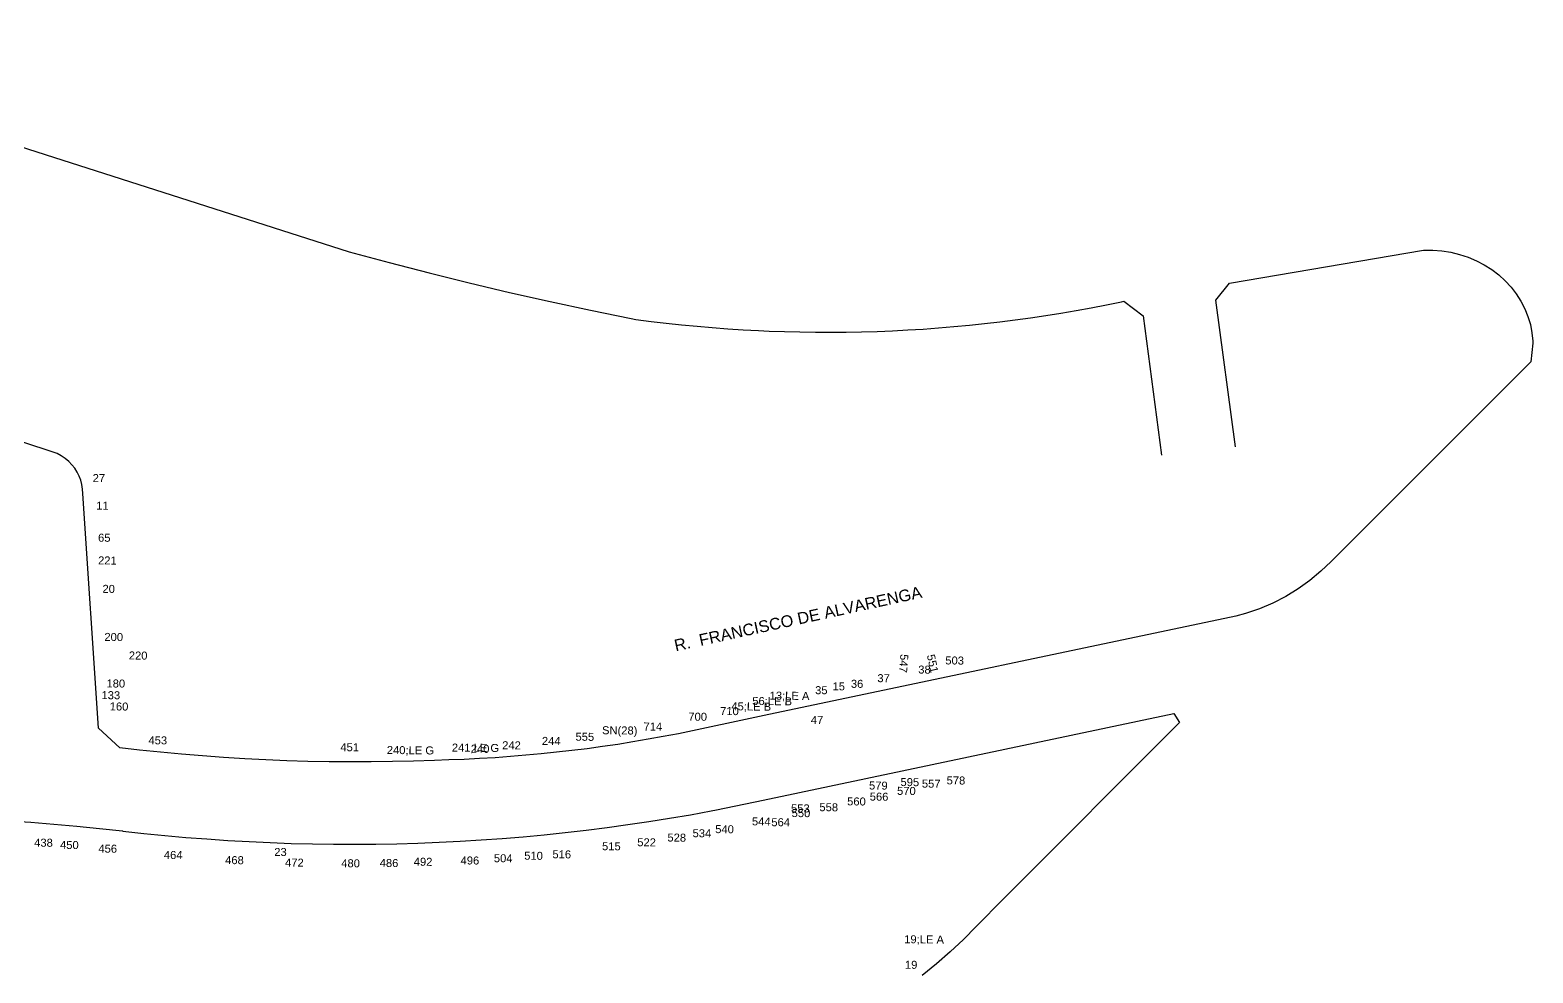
# Model space of a CAD drawing. Header units: millimetres. Extents: x -46.6554 to -46.6319, y -23.689 to -23.6746.
# Drawn here: x -46.634235 to -46.631908, y -23.680172 to -23.678712 of the extents above; entities that cross this region are included whole.
import ezdxf

# ---------------------------------------------------------------- set-up
doc = ezdxf.new("R2010")
doc.units = ezdxf.units.MM
for name, color, linetype in [('building_parcel_Line', 7, 'Continuous'), ('Lot_label', 7, 'Continuous'), ('Street_label', 7, 'Continuous')]:
    doc.layers.add(name, color=color, linetype=linetype)
doc.styles.get("Standard").update_dxf_attribs({"font": 'arial.ttf', "height": 1.006})

msp = doc.modelspace()

# ---------------------------------------------------------------- linework, layer by layer
at = {"layer": 'building_parcel_Line', "color": 7, "linetype": 'Continuous', "transparency": 33554687}
for points in [[(-46.6348131, -23.6787119), (-46.633741, -23.6790551), (-46.6336792, -23.6790719), (-46.6336172, -23.679088), (-46.633555, -23.6791034), (-46.6334926, -23.6791182), (-46.63343, -23.6791323), (-46.6333672, -23.6791457), (-46.6333043, -23.6791585), (-46.6332973, -23.6791599), (-46.6332737, -23.6791629), (-46.63325, -23.6791657), (-46.6332263, -23.6791683), (-46.6332025, -23.6791705), (-46.6331788, -23.6791726), (-46.633155, -23.6791744), (-46.6331311, -23.6791759), (-46.6331073, -23.6791772), (-46.633091, -23.6791779), (-46.6330671, -23.6791787), (-46.6330432, -23.6791793), (-46.6330193, -23.6791796), (-46.6329955, -23.6791797), (-46.6329716, -23.6791795), (-46.6329477, -23.6791791), (-46.6329238, -23.6791784), (-46.6329, -23.6791774), (-46.6328761, -23.6791762), (-46.6328523, -23.6791748), (-46.6328285, -23.679173), (-46.6328047, -23.6791711), (-46.6327809, -23.6791689), (-46.6327572, -23.6791664), (-46.6327335, -23.6791636), (-46.6327099, -23.6791606), (-46.6326862, -23.6791574), (-46.6326627, -23.6791539), (-46.6326391, -23.6791502), (-46.6326156, -23.6791462), (-46.6325922, -23.6791419), (-46.6325688, -23.6791374), (-46.6325455, -23.6791326), (-46.6325416, -23.6791318), (-46.632512, -23.6791544), (-46.6324833, -23.67937)], [(-46.6323689, -23.6793571), (-46.6323991, -23.6791301), (-46.632378, -23.6791036), (-46.6320776, -23.6790529), (-46.6320635, -23.6790528), (-46.6320495, -23.6790538), (-46.6320356, -23.679056), (-46.632022, -23.6790593), (-46.6320088, -23.6790636), (-46.631996, -23.679069), (-46.6319838, -23.6790754), (-46.6319723, -23.6790827), (-46.6319614, -23.679091), (-46.6319514, -23.6791001), (-46.6319423, -23.6791099), (-46.6319342, -23.6791205), (-46.6319271, -23.6791316), (-46.631921, -23.6791433), (-46.6319161, -23.6791554), (-46.6319124, -23.6791679), (-46.6319099, -23.6791806), (-46.6319085, -23.6791935), (-46.6319084, -23.6791967), (-46.6319119, -23.6792258), (-46.632221, -23.6795346), (-46.6322367, -23.6795499), (-46.6322537, -23.6795641), (-46.6322718, -23.6795771), (-46.6322909, -23.6795887), (-46.6323109, -23.6795991), (-46.6323317, -23.6796079), (-46.6323532, -23.6796154), (-46.6323685, -23.6796196), (-46.6330984, -23.6797733), (-46.6332313, -23.6798013), (-46.6332547, -23.6798058), (-46.6332782, -23.67981), (-46.6333017, -23.679814), (-46.6333253, -23.6798178), (-46.6333489, -23.6798212), (-46.6333725, -23.6798245), (-46.6333962, -23.6798274), (-46.63342, -23.6798301), (-46.6334437, -23.6798326), (-46.6334675, -23.6798348), (-46.6334914, -23.6798368), (-46.6335152, -23.6798385), (-46.6335391, -23.6798399), (-46.633563, -23.6798411), (-46.6335869, -23.679842), (-46.6336087, -23.6798427), (-46.6336413, -23.6798438), (-46.633674, -23.6798446), (-46.6337067, -23.679845), (-46.6337394, -23.6798451), (-46.6337721, -23.6798448), (-46.6338048, -23.6798442), (-46.6338374, -23.6798432), (-46.6338701, -23.6798419), (-46.6339027, -23.6798402), (-46.6339353, -23.6798382), (-46.6339679, -23.6798358), (-46.6340004, -23.6798331), (-46.634033, -23.67983), (-46.6340654, -23.6798266), (-46.6340961, -23.6798231), (-46.6341293, -23.6797929), (-46.6341533, -23.6794294), (-46.6341536, -23.6794225), (-46.6341546, -23.6794157), (-46.6341564, -23.679409), (-46.6341588, -23.6794025), (-46.634162, -23.6793963), (-46.6341658, -23.6793903), (-46.6341702, -23.6793848), (-46.6341752, -23.6793797), (-46.6341807, -23.679375), (-46.6341867, -23.6793709), (-46.6341931, -23.6793674), (-46.6351354, -23.6790563)], [(-46.6342694, -23.6799361), (-46.6342339, -23.6799385), (-46.6341983, -23.6799413), (-46.6341628, -23.6799445), (-46.6341274, -23.679948), (-46.6340919, -23.6799519), (-46.6340912, -23.679952), (-46.6340587, -23.6799556), (-46.6340263, -23.6799589), (-46.6339937, -23.6799618), (-46.6339612, -23.6799643), (-46.6339286, -23.6799666), (-46.6338959, -23.6799684), (-46.6338633, -23.6799699), (-46.6338306, -23.6799711), (-46.633798, -23.6799719), (-46.6337653, -23.6799724), (-46.6337326, -23.6799725), (-46.6336999, -23.6799722), (-46.6336672, -23.6799717), (-46.6336346, -23.6799707), (-46.6336019, -23.6799694), (-46.6335693, -23.6799678), (-46.6335367, -23.6799658), (-46.6335041, -23.6799634), (-46.6334715, -23.6799608), (-46.633439, -23.6799577), (-46.6334065, -23.6799543), (-46.6333741, -23.6799506), (-46.6333417, -23.6799465), (-46.6333094, -23.6799421), (-46.6332771, -23.6799373), (-46.6332449, -23.6799322), (-46.6332127, -23.6799268), (-46.6331807, -23.6799209), (-46.6331724, -23.6799194), (-46.6331, -23.6799041), (-46.6324641, -23.6797701), (-46.6324554, -23.6797838), (-46.6327276, -23.6800566), (-46.6327705, -23.6800996), (-46.6327901, -23.6801198), (-46.6328105, -23.6801392), (-46.6328318, -23.6801578), (-46.6328538, -23.6801757)]]:
    msp.add_lwpolyline(points, dxfattribs=at)

# ---------------------------------------------------------------- texts
at = {"layer": 'Lot_label', "color": 6, "char_height": 0.00001239, "attachment_point": 2}
for s, insert, rotation in [('27', (-46.6341284, -23.6793994), 359.4), ('11', (-46.6341229, -23.6794421), 359.4), ('65', (-46.63412, -23.6794917), 359.4), ('221', (-46.6341152, -23.6795269), 359.4), ('20', (-46.6341132, -23.6795709), 359.4), ('200', (-46.6341054, -23.6796454), 359.4), ('220', (-46.6340676, -23.6796741), 359.4), ('547', (-46.6328763, -23.6796931), 265.4), ('38', (-46.6328503, -23.6796959), 359.4), ('551', (-46.6328316, -23.6796914), 282.3), ('503', (-46.6328036, -23.6796818), 359.4), ('180', (-46.6341022, -23.6797174), 359.4), ('15', (-46.632983, -23.6797218), 359.4), ('36', (-46.6329546, -23.6797179), 359.4), ('37', (-46.6329136, -23.6797092), 359.4), ('133', (-46.6341099, -23.6797355), 359.4), ('56;LE B', (-46.6330861, -23.6797447), 359.4), ('13;LE A', (-46.6330592, -23.6797364), 359.4), ('35', (-46.63301, -23.6797278), 359.4), ('160', (-46.6340972, -23.679753), 359.4), ('700', (-46.6332014, -23.6797688), 359.4), ('710', (-46.6331522, -23.6797601), 359.4), ('45;LE B', (-46.6331185, -23.679753), 359.4), ('SN(28)', (-46.6333221, -23.67979), 359.4), ('714', (-46.6332708, -23.6797841), 359.4), ('47', (-46.6330165, -23.6797737), 359.4), ('453', (-46.6340372, -23.6798054), 359.4), ('241;LE G', (-46.6335454, -23.6798169), 359.4), ('242', (-46.6334896, -23.6798131), 359.4), ('244', (-46.6334281, -23.6798064), 359.4), ('555', (-46.6333761, -23.6797999), 359.4), ('240;LE G', (-46.6336461, -23.6798207), 359.4), ('240', (-46.6335383, -23.6798185), 359.4), ('579', (-46.6329217, -23.6798754), 359.4), ('570', (-46.6328783, -23.6798837), 359.4), ('595', (-46.632873, -23.6798701), 359.4), ('557', (-46.6328399, -23.6798725), 359.4), ('578', (-46.6328016, -23.6798675), 359.4), ('558', (-46.6329985, -23.679909), 359.4), ('560', (-46.6329556, -23.6799), 359.4), ('566', (-46.6329206, -23.6798926), 359.4), ('544', (-46.633103, -23.679931), 359.4), ('553', (-46.6330425, -23.6799107), 359.4), ('550', (-46.6330415, -23.6799181), 359.4), ('528', (-46.6332338, -23.679956), 359.4), ('534', (-46.6331949, -23.6799493), 359.4), ('540', (-46.6331598, -23.679943), 359.4), ('438', (-46.6342141, -23.6799639), 359.4), ('450', (-46.6341741, -23.6799674), 359.4), ('456', (-46.6341147, -23.6799731), 359.4), ('515', (-46.633335, -23.6799694), 359.4), ('522', (-46.6332805, -23.6799633), 359.4), ('464', (-46.6340133, -23.6799829), 359.4), ('468', (-46.6339185, -23.6799909), 359.4), ('472', (-46.6338257, -23.6799947), 359.4), ('480', (-46.6337387, -23.6799957), 359.4), ('486', (-46.6336792, -23.6799953), 359.4), ('492', (-46.6336265, -23.6799934), 359.4), ('496', (-46.633554, -23.6799914), 359.4), ('504', (-46.6335025, -23.679988), 359.4), ('510', (-46.6334555, -23.6799841), 359.4), ('516', (-46.6334118, -23.6799819), 359.4), ('19;LE A', (-46.6328509, -23.6801136), 359.4), ('19', (-46.6328709, -23.6801529), 359.4)]:
    msp.add_mtext(s, dxfattribs=dict(at, insert=insert, rotation=rotation))
for s, insert in [('451', (-46.6337402, -23.6798161)), ('564', (-46.633073, -23.6799322)), ('23', (-46.6338473, -23.6799783))]:
    msp.add_mtext(s, dxfattribs=dict(at, insert=insert))
at = {"layer": 'Street_label', "color": 2, "insert": (-46.6330481, -23.6796145), "char_height": 0.000018084, "attachment_point": 2, "rotation": 12.3}
msp.add_mtext('R.  FRANCISCO DE ALVARENGA', dxfattribs=at)

doc.saveas('drawing.dxf')
